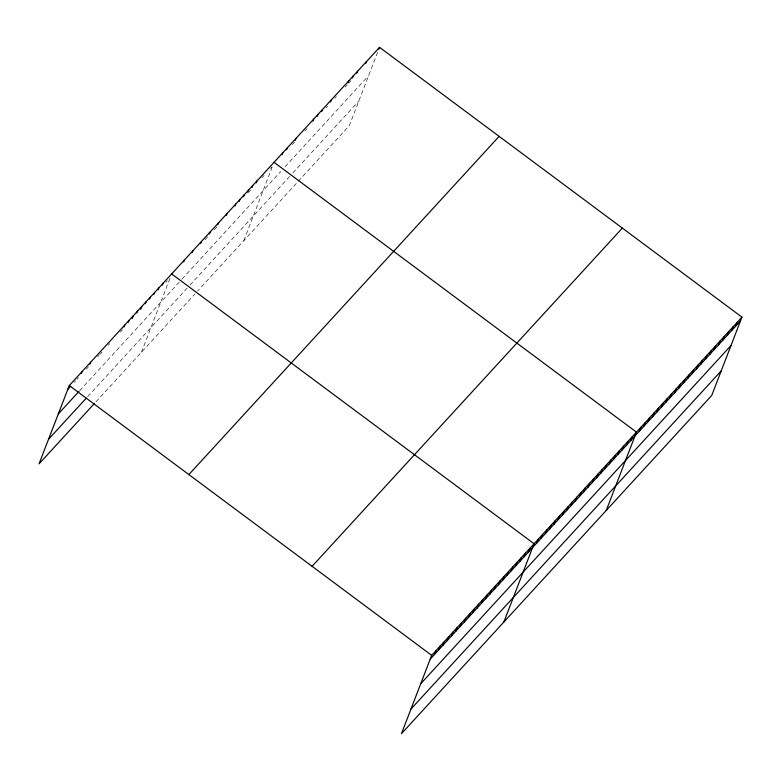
<?xml version="1.0" encoding="UTF-8"?>
<svg xmlns="http://www.w3.org/2000/svg" width="781" height="781" viewBox="0 0 781 781"><rect width="100%" height="100%" fill="white"/><g stroke="black" fill="none" stroke-linecap="round" stroke-linejoin="round"><path stroke-width="0.59" stroke-dasharray="3.9 2.93" d="M141.439 352.251L170.19 277.743M243.828 240.636L272.149 167.251M377.643 52.259L349.322 125.653L197.613 291.02M74.195 382.378L75.62 380.825M77.046 379.273L78.461 377.721M86.291 369.198L88.419 366.875M97.664 356.8L99.089 355.248M99.792 354.476L101.93 352.143M108.325 345.173L109.75 343.62M120.42 331.993L122.549 329.67M165.923 282.39L167.349 280.838M205.032 239.767L208.586 235.891M214.277 229.682L217.118 226.588M248.407 192.487L250.535 190.164M261.918 177.756L264.046 175.432M270.451 168.462L271.866 166.909M292.358 144.573L294.554 142.171M304.815 130.993L307.011 128.601M326.058 107.837L327.522 106.245M334.854 98.26L336.318 96.659M345.104 87.072L347.301 84.68M348.765 83.079L350.962 80.687M79.642 390.685L181.319 279.852M182.032 279.081L280.672 171.556M285.065 166.763L368.583 75.728M87.648 396.641L187.186 288.13M190.037 285.036L291.411 174.524M292.875 172.933L358.811 101.061M95.936 401.854L194.772 294.115"/><path stroke-width="1.17" d="M741.95 317.145L431.678 655.347L401.454 733.671L711.725 395.469L741.95 317.145L379.546 47.329L69.275 385.531L39.05 463.855L94.511 403.406M81.331 373.494L82.073 371.58M89.864 364.19L90.606 362.277M123.994 326.985L124.735 325.081M128.26 322.338L129.002 320.425M132.165 318.638L133.268 315.778M136.792 313.035L137.534 311.121M140.697 309.335L141.8 306.474M145.325 303.731L146.067 301.827M149.591 299.084L150.333 297.17M153.857 294.437L154.599 292.524M158.123 289.78L158.865 287.877M162.389 285.133L163.131 283.22M183.72 261.879L184.462 259.975M192.253 252.575L192.995 250.672M200.785 243.281L201.527 241.368M209.318 233.978L210.06 232.074M217.86 224.674L218.592 222.77M226.392 215.38L227.125 213.467M234.925 206.077L235.657 204.163M239.191 201.43L239.923 199.516M243.457 196.773L244.189 194.869M247.723 192.126L248.456 190.213M251.99 187.479L252.722 185.566M256.256 182.822L256.988 180.919M282.107 154.638L282.839 152.734M286.5 149.845L287.242 147.941M295.296 140.268L296.028 138.354M312.878 121.104L313.611 119.19M317.271 116.31L318.004 114.397M321.665 111.517L322.407 109.613M330.461 101.94L331.193 100.027M348.043 82.776L348.775 80.863M352.436 77.983L353.168 76.069M356.829 73.189L357.571 71.276M365.625 63.603L366.357 61.699M378.805 49.232L379.546 47.329M434.47 654.517L435.944 650.7M438.737 649.87L440.211 646.053M443.003 645.213L444.477 641.396M447.269 640.566L448.743 636.749M451.535 635.919L453.009 632.102M455.801 631.263L457.275 627.446M460.068 626.616L461.542 622.799M464.334 621.969L465.808 618.152M468.6 617.312L470.074 613.495M472.866 612.665L474.34 608.848M477.132 608.018L478.607 604.201M481.399 603.362L482.873 599.544M485.665 598.715L487.139 594.897M489.931 594.068L491.405 590.251M494.197 589.411L495.671 585.594M498.463 584.764L499.938 580.947M502.73 580.117L504.204 576.29M506.996 575.46L508.47 571.643M511.262 570.813L512.736 566.996M515.528 566.157L517.002 562.34M519.795 561.51L521.269 557.693M524.061 556.863L525.535 553.046M528.327 552.206L529.801 548.389M503.843 622.067L534.067 543.742L171.664 273.926M536.859 542.912L538.334 539.095M541.126 538.255L542.6 534.438M545.392 533.608L546.866 529.791M549.658 528.962L551.132 525.144M553.924 524.305L555.398 520.488M558.19 519.658L559.665 515.841M562.457 515.011L563.931 511.194M566.723 510.354L568.197 506.537M570.989 505.707L572.463 501.89M575.255 501.06L576.729 497.243M579.522 496.404L580.996 492.586M583.788 491.757L585.262 487.94M588.054 487.11L589.528 483.293M592.32 482.453L593.794 478.636M596.586 477.806L598.061 473.989M600.853 473.159L602.327 469.332M605.119 468.502L606.593 464.685M609.385 463.855L610.859 460.038M613.651 459.199L615.125 455.382M617.917 454.552L619.392 450.735M622.184 449.905L623.658 446.088M626.45 445.248L627.924 441.431M630.716 440.601L632.19 436.784M606.232 510.462L636.456 432.137L274.053 162.311M639.375 431.161L640.85 427.344M643.778 426.367L645.252 422.55M648.171 421.574L649.646 417.757M652.565 416.79L654.039 412.973M656.958 411.997L658.432 408.18M661.361 407.204L662.835 403.386M665.754 402.41L667.228 398.593M670.147 397.617L671.621 393.8M674.54 392.833L676.014 389.016M678.943 388.04L680.417 384.223M683.336 383.246L684.81 379.429M687.729 378.453L689.203 374.636M692.122 373.669L693.596 369.843M696.525 368.876L697.999 365.059M700.918 364.083L702.392 360.266M705.311 359.289L706.785 355.472M709.704 354.496L711.179 350.679M714.107 349.712L715.581 345.895M718.5 344.919L719.975 341.102M722.894 340.125L724.368 336.308M727.287 335.332L728.761 331.515M731.69 330.539L733.164 326.722M736.083 325.755L737.557 321.938M67.801 389.348L70.641 386.253M58.311 413.94L78.93 391.457M48.539 439.273L86.222 398.193M188.865 474.575L499.137 136.363M312.088 566.313L622.359 228.101M430.204 659.164L740.476 320.962M420.715 683.756L730.987 345.544M410.943 709.089L721.214 370.877M69.275 385.531L431.678 655.347"/></g></svg>
